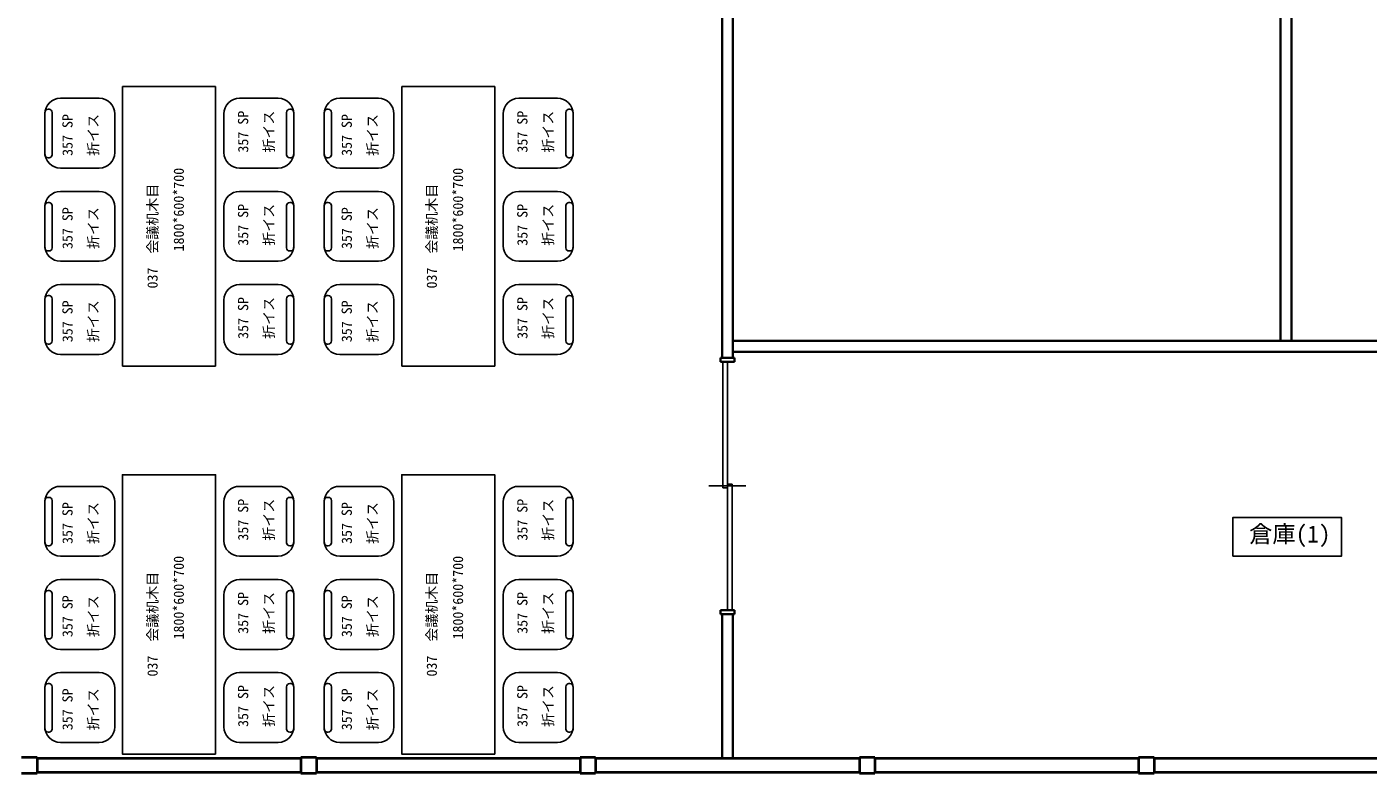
# Model space of a CAD drawing. Units: millimetres at full size, sheet at 1:60; details may follow other scales. Extents: x -23115 to 23713, y -14805 to 12672.
# Drawn here: x 6483 to 15129, y -13528 to -8720 of the extents above; entities that cross this region are included whole.
import ezdxf
from ezdxf.enums import TextEntityAlignment as Align

# ---------------------------------------------------------------- set-up
doc = ezdxf.new("R2010")
doc.units = ezdxf.units.MM
doc.header["$LTSCALE"] = 60
for name, color, linetype, lineweight in [('1-1', 2, 'Continuous', 40), ('1-2', 3, 'Continuous', 35), ('1-3', 7, 'Continuous', 25), ('1-F', 7, 'Continuous', 25)]:
    doc.layers.add(name, color=color, linetype=linetype, lineweight=lineweight)
doc.styles.add('ＭＳ ゴシック', font='')
doc.styles.get('ＭＳ ゴシック').set_extended_font_data('MS Gothic')

msp = doc.modelspace()

# ---------------------------------------------------------------- linework, layer by layer
at = {"layer": '1-1'}
for p, q in [((6549.36, -13427.75), (6449.36, -13427.75)), ((6549.36, -13432.75), (6549.36, -13427.75)), ((8249.36, -13432.75), (6549.36, -13432.75)), ((8249.36, -13432.75), (8249.36, -13427.75)), ((8349.36, -13427.75), (8249.36, -13427.75)), ((8349.36, -13432.75), (8349.36, -13427.75)), ((10049.36, -13432.75), (8349.36, -13432.75)), ((10049.36, -13432.75), (10049.36, -13427.75)), ((10149.36, -13427.75), (10049.36, -13427.75)), ((10149.36, -13432.75), (10149.36, -13427.75)), ((11849.36, -13432.75), (10149.36, -13432.75)), ((11849.36, -13432.75), (11849.36, -13427.75)), ((11949.36, -13427.75), (11849.36, -13427.75)), ((11949.36, -13432.75), (11949.36, -13427.75)), ((13649.36, -13432.75), (11949.36, -13432.75)), ((13649.36, -13432.75), (13649.36, -13427.75)), ((13749.36, -13427.75), (13649.36, -13427.75)), ((13749.36, -13432.75), (13749.36, -13427.75)), ((15449.36, -13432.75), (13749.36, -13432.75)), ((6449.36, -13527.75), (6549.36, -13527.75)), ((8249.36, -13522.75), (6549.36, -13522.75)), ((8249.36, -13527.75), (8349.36, -13527.75)), ((10049.36, -13522.75), (8349.36, -13522.75)), ((10049.36, -13527.75), (10149.36, -13527.75)), ((11849.36, -13522.75), (10149.36, -13522.75)), ((11849.36, -13527.75), (11949.36, -13527.75)), ((13649.36, -13522.75), (11949.36, -13522.75)), ((13649.36, -13527.75), (13749.36, -13527.75)), ((15449.36, -13522.75), (13749.36, -13522.75))]:
    msp.add_line(p, q, dxfattribs=at)
for points in [[(6549.36, -13432.75), (6549.36, -13522.75), (6549.36, -13527.75)], [(8249.36, -13432.75), (8249.36, -13522.75), (8249.36, -13527.75)], [(8349.36, -13432.75), (8349.36, -13522.75), (8349.36, -13527.75)], [(10049.36, -13432.75), (10049.36, -13522.75), (10049.36, -13527.75)], [(10149.36, -13432.75), (10149.36, -13522.75), (10149.36, -13527.75)], [(11849.36, -13432.75), (11849.36, -13522.75), (11849.36, -13527.75)], [(11949.36, -13432.75), (11949.36, -13522.75), (11949.36, -13527.75)], [(13649.36, -13432.75), (13649.36, -13522.75), (13649.36, -13527.75)], [(13749.36, -13432.75), (13749.36, -13522.75), (13749.36, -13527.75)]]:
    msp.add_lwpolyline(points, dxfattribs=at)
at = {"layer": '1-2'}
for p, q in [((10964.36, -4522.75), (10964.36, -10852.75)), ((11034.36, -4522.75), (11034.36, -10852.75)), ((14564.36, -4522.75), (14564.36, -10742.75)), ((14634.36, -4522.75), (14634.36, -10742.75)), ((18164.36, -10742.75), (11034.36, -10742.75)), ((10954.36, -10852.75), (10954.36, -10877.75)), ((10954.36, -10852.75), (11044.36, -10852.75)), ((10954.36, -10877.75), (11044.36, -10877.75)), ((18164.36, -10812.75), (11034.36, -10812.75)), ((11044.36, -10852.75), (11044.36, -10877.75)), ((10954.36, -12477.75), (10954.36, -12502.75)), ((10954.36, -12477.75), (11044.36, -12477.75)), ((10954.36, -12502.75), (11044.36, -12502.75)), ((10964.36, -12502.75), (10964.36, -13432.75)), ((11034.36, -12502.75), (11034.36, -13432.75)), ((11044.36, -12477.75), (11044.36, -12502.75))]:
    msp.add_line(p, q, dxfattribs=at)
at = {"layer": '1-2', "color": 7, "lineweight": 25}
for p, q in [((10969.36, -10877.75), (10969.36, -11690.25)), ((10999.36, -10877.75), (10999.36, -12477.75)), ((10999.36, -11665.25), (11029.36, -11665.25)), ((11029.36, -11665.25), (11029.36, -12477.75)), ((10878.75, -11677.75), (11118.17, -11677.75)), ((10969.36, -11690.25), (10999.36, -11690.25))]:
    msp.add_line(p, q, dxfattribs=at)
at = {"layer": '1-3'}
for p, q in [((7099.36, -9105.29), (7699.36, -9105.29)), ((7099.36, -10905.29), (7099.36, -9105.29)), ((7699.36, -9105.29), (7699.36, -10905.29)), ((8899.36, -9105.29), (9499.36, -9105.29)), ((8899.36, -10905.29), (8899.36, -9105.29)), ((9499.36, -9105.29), (9499.36, -10905.29)), ((6619.36, -9251.26), (6625.93, -9251.26)), ((6699.36, -9180.29), (6949.36, -9180.29)), ((8103.65, -9180.29), (7853.65, -9180.29)), ((8183.65, -9251.26), (8177.08, -9251.26)), ((8419.36, -9251.26), (8425.93, -9251.26)), ((8499.36, -9180.29), (8749.36, -9180.29)), ((9903.65, -9180.29), (9653.65, -9180.29)), ((9983.65, -9251.26), (9977.08, -9251.26)), ((6599.36, -9271.26), (6599.36, -9543.53)), ((6645.92, -9271.26), (6645.92, -9543.53)), ((7049.36, -9280.29), (7049.36, -9530.29)), ((7753.65, -9280.29), (7753.65, -9530.29)), ((8157.08, -9271.26), (8157.08, -9543.53)), ((8203.65, -9271.26), (8203.65, -9543.53)), ((8399.36, -9271.26), (8399.36, -9543.53)), ((8445.92, -9271.26), (8445.92, -9543.53)), ((8849.36, -9280.29), (8849.36, -9530.29)), ((9553.65, -9280.29), (9553.65, -9530.29)), ((9957.08, -9271.26), (9957.08, -9543.53)), ((10003.65, -9271.26), (10003.65, -9543.53)), ((6625.93, -9563.53), (6619.36, -9563.53)), ((8177.08, -9563.53), (8183.65, -9563.53)), ((8425.93, -9563.53), (8419.36, -9563.53)), ((9977.08, -9563.53), (9983.65, -9563.53)), ((6949.36, -9630.29), (6699.36, -9630.29)), ((7853.65, -9630.29), (8103.65, -9630.29)), ((8749.36, -9630.29), (8499.36, -9630.29)), ((9653.65, -9630.29), (9903.65, -9630.29)), ((6619.36, -9851.26), (6625.93, -9851.26)), ((6699.36, -9780.29), (6949.36, -9780.29)), ((8103.65, -9780.29), (7853.65, -9780.29)), ((8183.65, -9851.26), (8177.08, -9851.26)), ((8419.36, -9851.26), (8425.93, -9851.26)), ((8499.36, -9780.29), (8749.36, -9780.29)), ((9903.65, -9780.29), (9653.65, -9780.29)), ((9983.65, -9851.26), (9977.08, -9851.26)), ((6599.36, -9871.26), (6599.36, -10143.53)), ((6645.92, -9871.26), (6645.92, -10143.53)), ((7049.36, -9880.29), (7049.36, -10130.29)), ((7753.65, -9880.29), (7753.65, -10130.29)), ((8157.08, -9871.26), (8157.08, -10143.53)), ((8203.65, -9871.26), (8203.65, -10143.53)), ((8399.36, -9871.26), (8399.36, -10143.53)), ((8445.92, -9871.26), (8445.92, -10143.53)), ((8849.36, -9880.29), (8849.36, -10130.29)), ((9553.65, -9880.29), (9553.65, -10130.29)), ((9957.08, -9871.26), (9957.08, -10143.53)), ((10003.65, -9871.26), (10003.65, -10143.53)), ((6625.93, -10163.53), (6619.36, -10163.53)), ((8177.08, -10163.53), (8183.65, -10163.53)), ((8425.93, -10163.53), (8419.36, -10163.53)), ((9977.08, -10163.53), (9983.65, -10163.53)), ((6949.36, -10230.29), (6699.36, -10230.29)), ((7853.65, -10230.29), (8103.65, -10230.29)), ((8749.36, -10230.29), (8499.36, -10230.29)), ((9653.65, -10230.29), (9903.65, -10230.29)), ((6619.36, -10451.26), (6625.93, -10451.26)), ((6699.36, -10380.29), (6949.36, -10380.29)), ((8103.65, -10380.29), (7853.65, -10380.29)), ((8183.65, -10451.26), (8177.08, -10451.26)), ((8419.36, -10451.26), (8425.93, -10451.26)), ((8499.36, -10380.29), (8749.36, -10380.29)), ((9903.65, -10380.29), (9653.65, -10380.29)), ((9983.65, -10451.26), (9977.08, -10451.26)), ((6599.36, -10471.26), (6599.36, -10743.53)), ((6645.92, -10471.26), (6645.92, -10743.53)), ((7049.36, -10480.29), (7049.36, -10730.29)), ((7753.65, -10480.29), (7753.65, -10730.29)), ((8157.08, -10471.26), (8157.08, -10743.53)), ((8203.65, -10471.26), (8203.65, -10743.53)), ((8399.36, -10471.26), (8399.36, -10743.53)), ((8445.92, -10471.26), (8445.92, -10743.53)), ((8849.36, -10480.29), (8849.36, -10730.29)), ((9553.65, -10480.29), (9553.65, -10730.29)), ((9957.08, -10471.26), (9957.08, -10743.53)), ((10003.65, -10471.26), (10003.65, -10743.53)), ((6625.93, -10763.53), (6619.36, -10763.53)), ((8177.08, -10763.53), (8183.65, -10763.53)), ((8425.93, -10763.53), (8419.36, -10763.53)), ((9977.08, -10763.53), (9983.65, -10763.53)), ((6949.36, -10830.29), (6699.36, -10830.29)), ((7853.65, -10830.29), (8103.65, -10830.29)), ((8749.36, -10830.29), (8499.36, -10830.29)), ((9653.65, -10830.29), (9903.65, -10830.29)), ((7699.36, -10905.29), (7099.36, -10905.29)), ((9499.36, -10905.29), (8899.36, -10905.29)), ((6619.36, -11751.08), (6625.93, -11751.08)), ((6699.36, -11680.11), (6949.36, -11680.11)), ((8103.65, -11680.11), (7853.65, -11680.11)), ((8183.65, -11751.08), (8177.08, -11751.08)), ((8419.36, -11751.08), (8425.93, -11751.08)), ((8499.36, -11680.11), (8749.36, -11680.11)), ((9903.65, -11680.11), (9653.65, -11680.11)), ((9983.65, -11751.08), (9977.08, -11751.08)), ((6599.36, -11771.08), (6599.36, -12043.36)), ((6645.92, -11771.08), (6645.92, -12043.36)), ((7049.36, -11780.11), (7049.36, -12030.11)), ((7753.65, -11780.11), (7753.65, -12030.11)), ((8157.08, -11771.08), (8157.08, -12043.36)), ((8203.65, -11771.08), (8203.65, -12043.36)), ((8399.36, -11771.08), (8399.36, -12043.36)), ((8445.92, -11771.08), (8445.92, -12043.36)), ((8849.36, -11780.11), (8849.36, -12030.11)), ((9553.65, -11780.11), (9553.65, -12030.11)), ((9957.08, -11771.08), (9957.08, -12043.36)), ((10003.65, -11771.08), (10003.65, -12043.36)), ((6625.93, -12063.36), (6619.36, -12063.36)), ((8177.08, -12063.36), (8183.65, -12063.36)), ((8425.93, -12063.36), (8419.36, -12063.36)), ((9977.08, -12063.36), (9983.65, -12063.36)), ((6949.36, -12130.11), (6699.36, -12130.11)), ((7853.65, -12130.11), (8103.65, -12130.11)), ((8749.36, -12130.11), (8499.36, -12130.11)), ((9653.65, -12130.11), (9903.65, -12130.11)), ((6619.36, -12351.08), (6625.93, -12351.08)), ((6699.36, -12280.11), (6949.36, -12280.11)), ((8103.65, -12280.11), (7853.65, -12280.11)), ((8183.65, -12351.08), (8177.08, -12351.08)), ((8419.36, -12351.08), (8425.93, -12351.08)), ((8499.36, -12280.11), (8749.36, -12280.11)), ((9903.65, -12280.11), (9653.65, -12280.11)), ((9983.65, -12351.08), (9977.08, -12351.08)), ((6599.36, -12371.08), (6599.36, -12643.36)), ((6645.92, -12371.08), (6645.92, -12643.36)), ((7049.36, -12380.11), (7049.36, -12630.11)), ((7753.65, -12380.11), (7753.65, -12630.11)), ((8157.08, -12371.08), (8157.08, -12643.36)), ((8203.65, -12371.08), (8203.65, -12643.36)), ((8399.36, -12371.08), (8399.36, -12643.36)), ((8445.92, -12371.08), (8445.92, -12643.36)), ((8849.36, -12380.11), (8849.36, -12630.11)), ((9553.65, -12380.11), (9553.65, -12630.11)), ((9957.08, -12371.08), (9957.08, -12643.36)), ((10003.65, -12371.08), (10003.65, -12643.36)), ((6625.93, -12663.36), (6619.36, -12663.36)), ((8177.08, -12663.36), (8183.65, -12663.36)), ((8425.93, -12663.36), (8419.36, -12663.36)), ((9977.08, -12663.36), (9983.65, -12663.36)), ((6949.36, -12730.11), (6699.36, -12730.11)), ((7853.65, -12730.11), (8103.65, -12730.11)), ((8749.36, -12730.11), (8499.36, -12730.11)), ((9653.65, -12730.11), (9903.65, -12730.11)), ((6699.36, -12880.11), (6949.36, -12880.11)), ((8103.65, -12880.11), (7853.65, -12880.11)), ((8499.36, -12880.11), (8749.36, -12880.11)), ((9903.65, -12880.11), (9653.65, -12880.11)), ((6619.36, -12951.08), (6625.93, -12951.08)), ((8183.65, -12951.08), (8177.08, -12951.08)), ((8419.36, -12951.08), (8425.93, -12951.08)), ((9983.65, -12951.08), (9977.08, -12951.08)), ((6599.36, -12971.08), (6599.36, -13243.36)), ((6645.92, -12971.08), (6645.92, -13243.36)), ((7049.36, -12980.11), (7049.36, -13230.11)), ((7753.65, -12980.11), (7753.65, -13230.11)), ((8157.08, -12971.08), (8157.08, -13243.36)), ((8203.65, -12971.08), (8203.65, -13243.36)), ((8399.36, -12971.08), (8399.36, -13243.36)), ((8445.92, -12971.08), (8445.92, -13243.36)), ((8849.36, -12980.11), (8849.36, -13230.11)), ((9553.65, -12980.11), (9553.65, -13230.11)), ((9957.08, -12971.08), (9957.08, -13243.36)), ((10003.65, -12971.08), (10003.65, -13243.36)), ((6625.93, -13263.36), (6619.36, -13263.36)), ((8177.08, -13263.36), (8183.65, -13263.36)), ((8425.93, -13263.36), (8419.36, -13263.36)), ((9977.08, -13263.36), (9983.65, -13263.36)), ((6949.36, -13330.11), (6699.36, -13330.11)), ((7853.65, -13330.11), (8103.65, -13330.11)), ((8749.36, -13330.11), (8499.36, -13330.11)), ((9653.65, -13330.11), (9903.65, -13330.11))]:
    msp.add_line(p, q, dxfattribs=at)
for points in [[(7699.36, -13405.11), (7099.36, -13405.11), (7099.36, -11605.11), (7699.36, -11605.11)], [(9499.36, -13405.11), (8899.36, -13405.11), (8899.36, -11605.11), (9499.36, -11605.11)]]:
    msp.add_lwpolyline(points, close=True, dxfattribs=at)
for centre, radius, start, end in [((6699.36, -9280.29), 100, 90, 180), ((6619.36, -9271.26), 20, 90, 180), ((6625.93, -9271.26), 20, 0, 90), ((6949.36, -9280.29), 100, 0, 90), ((7853.65, -9280.29), 100, 90, 180), ((8103.65, -9280.29), 100, 0, 90), ((8177.08, -9271.26), 20, 90, 180), ((8183.65, -9271.26), 20, 0, 90), ((8499.36, -9280.29), 100, 90, 180), ((8419.36, -9271.26), 20, 90, 180), ((8425.93, -9271.26), 20, 0, 90), ((8749.36, -9280.29), 100, 0, 90), ((9653.65, -9280.29), 100, 90, 180), ((9903.65, -9280.29), 100, 0, 90), ((9977.08, -9271.26), 20, 90, 180), ((9983.65, -9271.26), 20, 0, 90), ((6699.36, -9530.29), 100, 180, 270), ((6619.36, -9543.53), 20, 180, 270), ((6625.93, -9543.53), 20, 270, 0), ((6949.36, -9530.29), 100, 270, 0), ((7853.65, -9530.29), 100, 180, 270), ((8103.65, -9530.29), 100, 270, 0), ((8177.08, -9543.53), 20, 180, 270), ((8183.65, -9543.53), 20, 270, 0), ((8499.36, -9530.29), 100, 180, 270), ((8419.36, -9543.53), 20, 180, 270), ((8425.93, -9543.53), 20, 270, 0), ((8749.36, -9530.29), 100, 270, 0), ((9653.65, -9530.29), 100, 180, 270), ((9903.65, -9530.29), 100, 270, 0), ((9977.08, -9543.53), 20, 180, 270), ((9983.65, -9543.53), 20, 270, 0), ((6699.36, -9880.29), 100, 90, 180), ((6619.36, -9871.26), 20, 90, 180), ((6625.93, -9871.26), 20, 0, 90), ((6949.36, -9880.29), 100, 0, 90), ((7853.65, -9880.29), 100, 90, 180), ((8103.65, -9880.29), 100, 0, 90), ((8177.08, -9871.26), 20, 90, 180), ((8183.65, -9871.26), 20, 0, 90), ((8499.36, -9880.29), 100, 90, 180), ((8419.36, -9871.26), 20, 90, 180), ((8425.93, -9871.26), 20, 0, 90), ((8749.36, -9880.29), 100, 0, 90), ((9653.65, -9880.29), 100, 90, 180), ((9903.65, -9880.29), 100, 0, 90), ((9977.08, -9871.26), 20, 90, 180), ((9983.65, -9871.26), 20, 0, 90), ((6699.36, -10130.29), 100, 180, 270), ((6619.36, -10143.53), 20, 180, 270), ((6625.93, -10143.53), 20, 270, 0), ((6949.36, -10130.29), 100, 270, 0), ((7853.65, -10130.29), 100, 180, 270), ((8103.65, -10130.29), 100, 270, 0), ((8177.08, -10143.53), 20, 180, 270), ((8183.65, -10143.53), 20, 270, 0), ((8499.36, -10130.29), 100, 180, 270), ((8419.36, -10143.53), 20, 180, 270), ((8425.93, -10143.53), 20, 270, 0), ((8749.36, -10130.29), 100, 270, 0), ((9653.65, -10130.29), 100, 180, 270), ((9903.65, -10130.29), 100, 270, 0), ((9977.08, -10143.53), 20, 180, 270), ((9983.65, -10143.53), 20, 270, 0), ((6699.36, -10480.29), 100, 90, 180), ((6619.36, -10471.26), 20, 90, 180), ((6625.93, -10471.26), 20, 0, 90), ((6949.36, -10480.29), 100, 0, 90), ((7853.65, -10480.29), 100, 90, 180), ((8103.65, -10480.29), 100, 0, 90), ((8177.08, -10471.26), 20, 90, 180), ((8183.65, -10471.26), 20, 0, 90), ((8499.36, -10480.29), 100, 90, 180), ((8419.36, -10471.26), 20, 90, 180), ((8425.93, -10471.26), 20, 0, 90), ((8749.36, -10480.29), 100, 0, 90), ((9653.65, -10480.29), 100, 90, 180), ((9903.65, -10480.29), 100, 0, 90), ((9977.08, -10471.26), 20, 90, 180), ((9983.65, -10471.26), 20, 0, 90), ((6699.36, -10730.29), 100, 180, 270), ((6619.36, -10743.53), 20, 180, 270), ((6625.93, -10743.53), 20, 270, 0), ((6949.36, -10730.29), 100, 270, 0), ((7853.65, -10730.29), 100, 180, 270), ((8103.65, -10730.29), 100, 270, 0), ((8177.08, -10743.53), 20, 180, 270), ((8183.65, -10743.53), 20, 270, 0), ((8499.36, -10730.29), 100, 180, 270), ((8419.36, -10743.53), 20, 180, 270), ((8425.93, -10743.53), 20, 270, 0), ((8749.36, -10730.29), 100, 270, 0), ((9653.65, -10730.29), 100, 180, 270), ((9903.65, -10730.29), 100, 270, 0), ((9977.08, -10743.53), 20, 180, 270), ((9983.65, -10743.53), 20, 270, 0), ((6699.36, -11780.11), 100, 90, 180), ((6619.36, -11771.08), 20, 90, 180), ((6625.93, -11771.08), 20, 0, 90), ((6949.36, -11780.11), 100, 0, 90), ((7853.65, -11780.11), 100, 90, 180), ((8103.65, -11780.11), 100, 0, 90), ((8177.08, -11771.08), 20, 90, 180), ((8183.65, -11771.08), 20, 0, 90), ((8499.36, -11780.11), 100, 90, 180), ((8419.36, -11771.08), 20, 90, 180), ((8425.93, -11771.08), 20, 0, 90), ((8749.36, -11780.11), 100, 0, 90), ((9653.65, -11780.11), 100, 90, 180), ((9903.65, -11780.11), 100, 0, 90), ((9977.08, -11771.08), 20, 90, 180), ((9983.65, -11771.08), 20, 0, 90), ((6699.36, -12030.11), 100, 180, 270), ((6619.36, -12043.36), 20, 180, 270), ((6625.93, -12043.36), 20, 270, 0), ((6949.36, -12030.11), 100, 270, 0), ((7853.65, -12030.11), 100, 180, 270), ((8103.65, -12030.11), 100, 270, 0), ((8177.08, -12043.36), 20, 180, 270), ((8183.65, -12043.36), 20, 270, 0), ((8499.36, -12030.11), 100, 180, 270), ((8419.36, -12043.36), 20, 180, 270), ((8425.93, -12043.36), 20, 270, 0), ((8749.36, -12030.11), 100, 270, 0), ((9653.65, -12030.11), 100, 180, 270), ((9903.65, -12030.11), 100, 270, 0), ((9977.08, -12043.36), 20, 180, 270), ((9983.65, -12043.36), 20, 270, 0), ((6699.36, -12380.11), 100, 90, 180), ((6619.36, -12371.08), 20, 90, 180), ((6625.93, -12371.08), 20, 0, 90), ((6949.36, -12380.11), 100, 0, 90), ((7853.65, -12380.11), 100, 90, 180), ((8103.65, -12380.11), 100, 0, 90), ((8177.08, -12371.08), 20, 90, 180), ((8183.65, -12371.08), 20, 0, 90), ((8499.36, -12380.11), 100, 90, 180), ((8419.36, -12371.08), 20, 90, 180), ((8425.93, -12371.08), 20, 0, 90), ((8749.36, -12380.11), 100, 0, 90), ((9653.65, -12380.11), 100, 90, 180), ((9903.65, -12380.11), 100, 0, 90), ((9977.08, -12371.08), 20, 90, 180), ((9983.65, -12371.08), 20, 0, 90), ((6699.36, -12630.11), 100, 180, 270), ((6619.36, -12643.36), 20, 180, 270), ((6625.93, -12643.36), 20, 270, 0), ((6949.36, -12630.11), 100, 270, 0), ((7853.65, -12630.11), 100, 180, 270), ((8103.65, -12630.11), 100, 270, 0), ((8177.08, -12643.36), 20, 180, 270), ((8183.65, -12643.36), 20, 270, 0), ((8499.36, -12630.11), 100, 180, 270), ((8419.36, -12643.36), 20, 180, 270), ((8425.93, -12643.36), 20, 270, 0), ((8749.36, -12630.11), 100, 270, 0), ((9653.65, -12630.11), 100, 180, 270), ((9903.65, -12630.11), 100, 270, 0), ((9977.08, -12643.36), 20, 180, 270), ((9983.65, -12643.36), 20, 270, 0), ((6699.36, -12980.11), 100, 90, 180), ((6949.36, -12980.11), 100, 0, 90), ((7853.65, -12980.11), 100, 90, 180), ((8103.65, -12980.11), 100, 0, 90), ((8499.36, -12980.11), 100, 90, 180), ((8749.36, -12980.11), 100, 0, 90), ((9653.65, -12980.11), 100, 90, 180), ((9903.65, -12980.11), 100, 0, 90), ((6619.36, -12971.08), 20, 90, 180), ((6625.93, -12971.08), 20, 0, 90), ((8177.08, -12971.08), 20, 90, 180), ((8183.65, -12971.08), 20, 0, 90), ((8419.36, -12971.08), 20, 90, 180), ((8425.93, -12971.08), 20, 0, 90), ((9977.08, -12971.08), 20, 90, 180), ((9983.65, -12971.08), 20, 0, 90), ((6699.36, -13230.11), 100, 180, 270), ((6619.36, -13243.36), 20, 180, 270), ((6625.93, -13243.36), 20, 270, 0), ((6949.36, -13230.11), 100, 270, 0), ((7853.65, -13230.11), 100, 180, 270), ((8103.65, -13230.11), 100, 270, 0), ((8177.08, -13243.36), 20, 180, 270), ((8183.65, -13243.36), 20, 270, 0), ((8499.36, -13230.11), 100, 180, 270), ((8419.36, -13243.36), 20, 180, 270), ((8425.93, -13243.36), 20, 270, 0), ((8749.36, -13230.11), 100, 270, 0), ((9653.65, -13230.11), 100, 180, 270), ((9903.65, -13230.11), 100, 270, 0), ((9977.08, -13243.36), 20, 180, 270), ((9983.65, -13243.36), 20, 270, 0)]:
    msp.add_arc(centre, radius, start, end, dxfattribs=at)
at = {"layer": '1-F'}
msp.add_lwpolyline([(14256.89, -12130.03), (14956.89, -12130.03), (14956.89, -11880.03), (14256.89, -11880.03)], close=True, dxfattribs=at)

# ---------------------------------------------------------------- texts
at = {"layer": '1-3', "color": 4, "style": 'ＭＳ ゴシック'}
for s, p in [('357 SP', (6797.61, -9551.5)), ('折イス', (6963.55, -9551.5)), ('357 SP', (7929.6, -9530.15)), ('折イス', (8095.54, -9530.15)), ('357 SP', (8597.61, -9551.5)), ('折イス', (8763.55, -9551.5)), ('357 SP', (9729.6, -9530.15)), ('折イス', (9895.54, -9530.15)), ('1800*600*700', (7514.81, -10166.92)), ('1800*600*700', (9314.81, -10166.92)), ('037\u3000会議机木目', (7345.48, -10405.53)), ('037\u3000会議机木目', (9145.48, -10405.53)), ('357 SP', (6797.61, -10151.5)), ('折イス', (6963.55, -10151.5)), ('357 SP', (7929.6, -10130.15)), ('折イス', (8095.54, -10130.15)), ('357 SP', (8597.61, -10151.5)), ('折イス', (8763.55, -10151.5)), ('357 SP', (9729.6, -10130.15)), ('折イス', (9895.54, -10130.15)), ('357 SP', (6797.61, -10751.5)), ('折イス', (6963.55, -10751.5)), ('357 SP', (7929.6, -10730.15)), ('折イス', (8095.54, -10730.15)), ('357 SP', (8597.61, -10751.5)), ('折イス', (8763.55, -10751.5)), ('357 SP', (9729.6, -10730.15)), ('折イス', (9895.54, -10730.15)), ('357 SP', (6797.61, -12051.33)), ('折イス', (6963.55, -12051.33)), ('357 SP', (7929.6, -12029.97)), ('折イス', (8095.54, -12029.97)), ('357 SP', (8597.61, -12051.33)), ('折イス', (8763.55, -12051.33)), ('357 SP', (9729.6, -12029.97)), ('折イス', (9895.54, -12029.97)), ('1800*600*700', (7514.81, -12666.75)), ('1800*600*700', (9314.81, -12666.75)), ('037\u3000会議机木目', (7345.48, -12905.36)), ('037\u3000会議机木目', (9145.48, -12905.36)), ('357 SP', (7929.6, -12629.97)), ('357 SP', (9729.6, -12629.97)), ('357 SP', (6797.61, -12651.33)), ('折イス', (6963.55, -12651.33)), ('折イス', (8095.54, -12629.97)), ('357 SP', (8597.61, -12651.33)), ('折イス', (8763.55, -12651.33)), ('折イス', (9895.54, -12629.97)), ('357 SP', (7929.6, -13229.97)), ('折イス', (8095.54, -13229.97)), ('357 SP', (9729.6, -13229.97)), ('折イス', (9895.54, -13229.97)), ('357 SP', (6797.61, -13251.33)), ('折イス', (6963.55, -13251.33)), ('357 SP', (8597.61, -13251.33)), ('折イス', (8763.55, -13251.33))]:
    msp.add_text(s, height=65.98, rotation=90, dxfattribs=at).set_placement(p, align=Align.BOTTOM_LEFT)
at = {"layer": '1-F', "color": 4, "style": 'ＭＳ ゴシック'}
msp.add_text('倉庫(1)', height=110, dxfattribs=at).set_placement((14361.72, -12075.05), align=Align.BOTTOM_LEFT)

doc.saveas('drawing.dxf')
